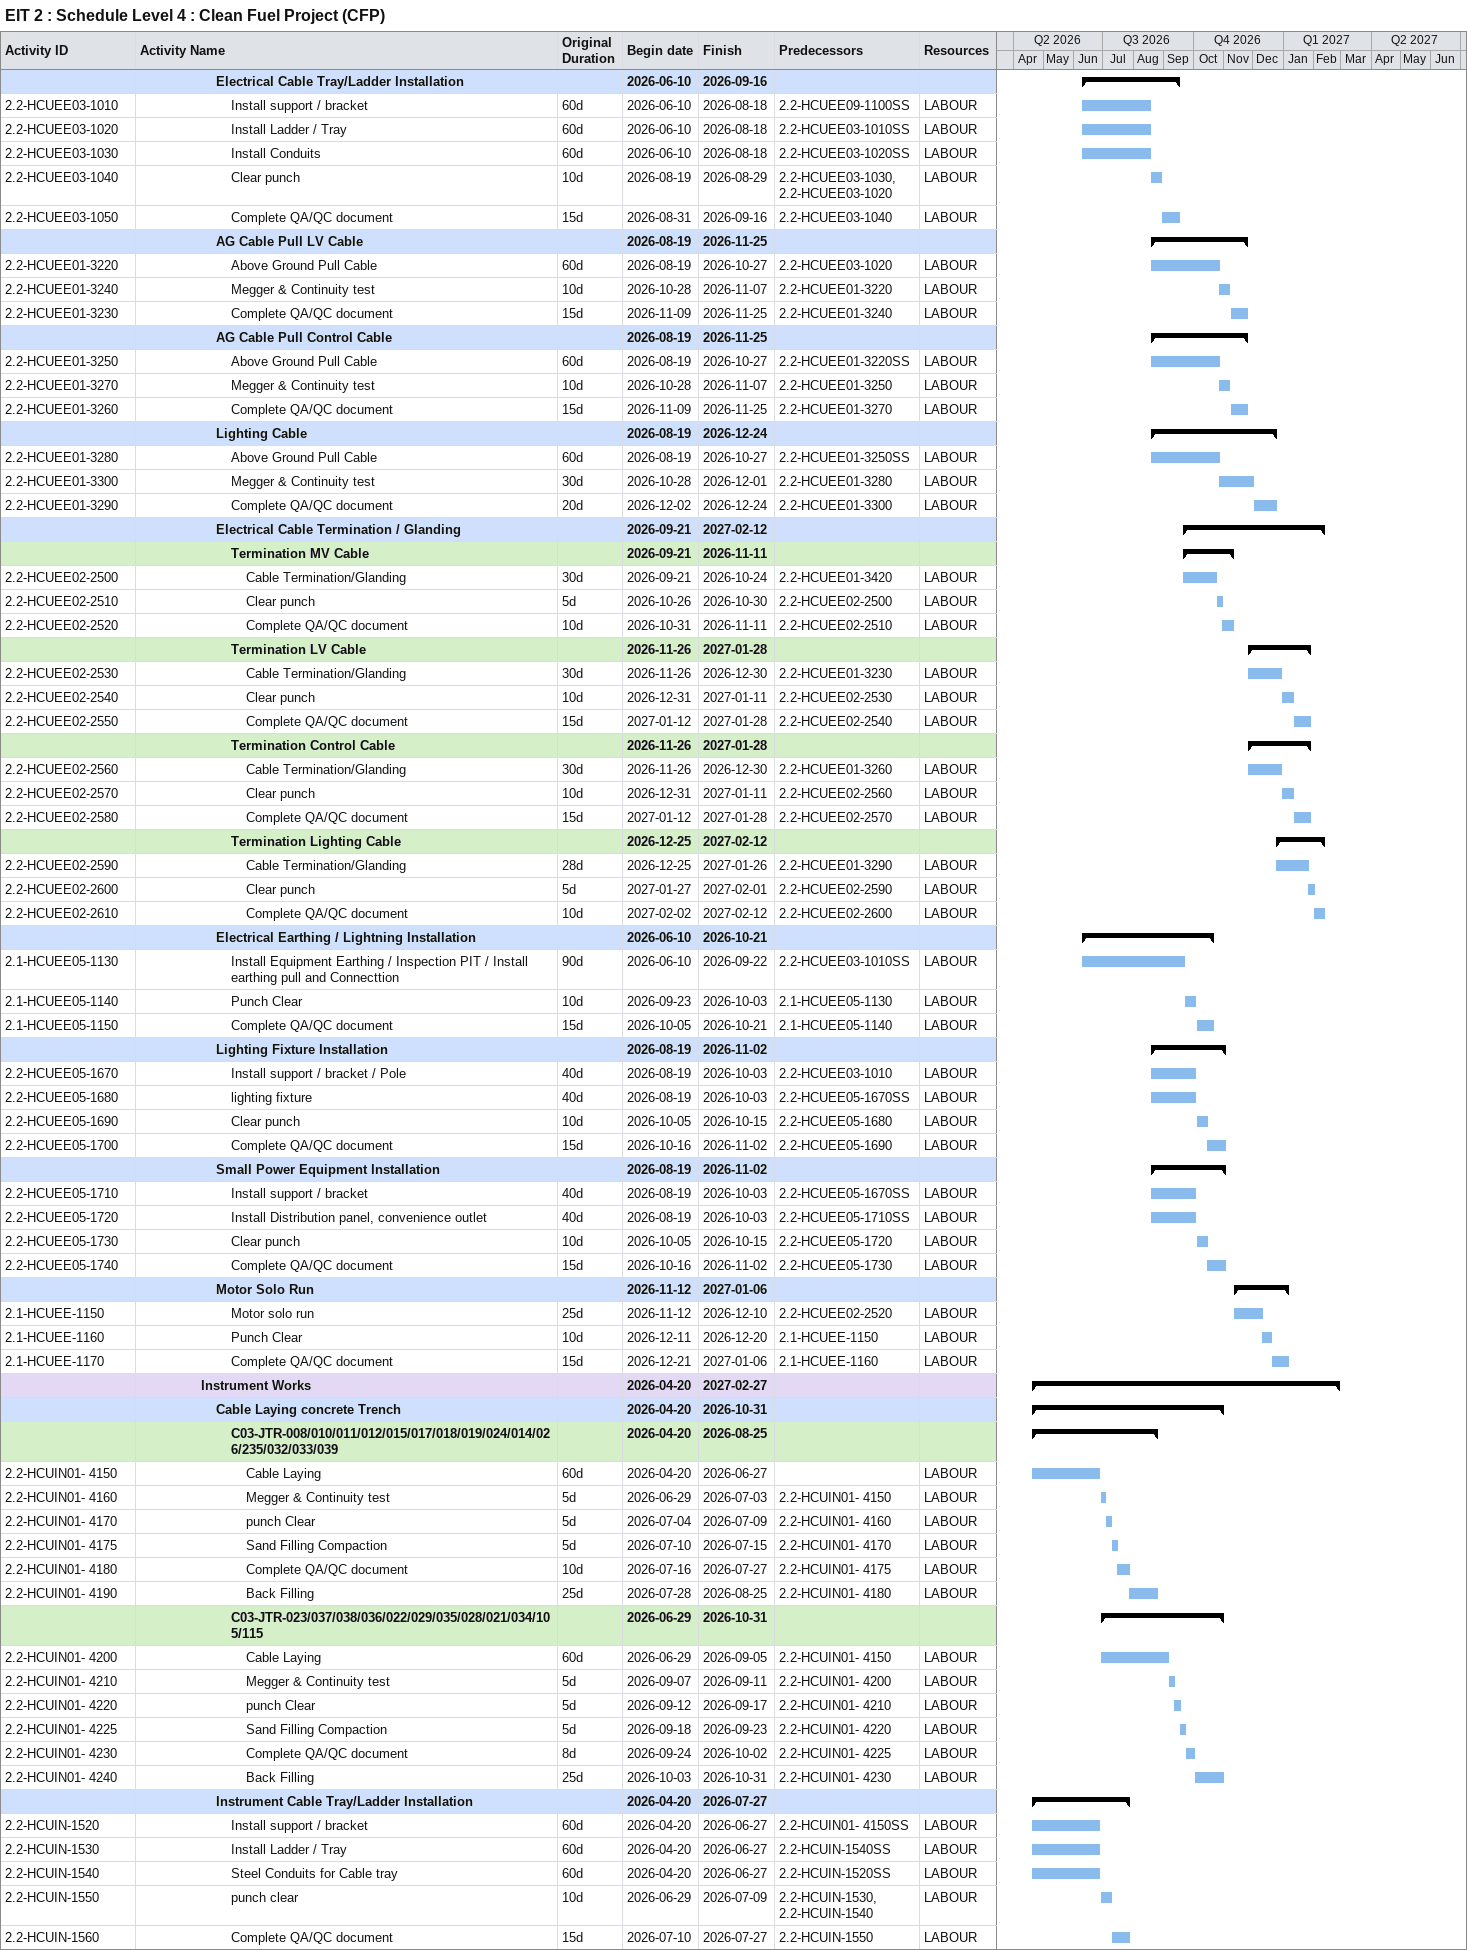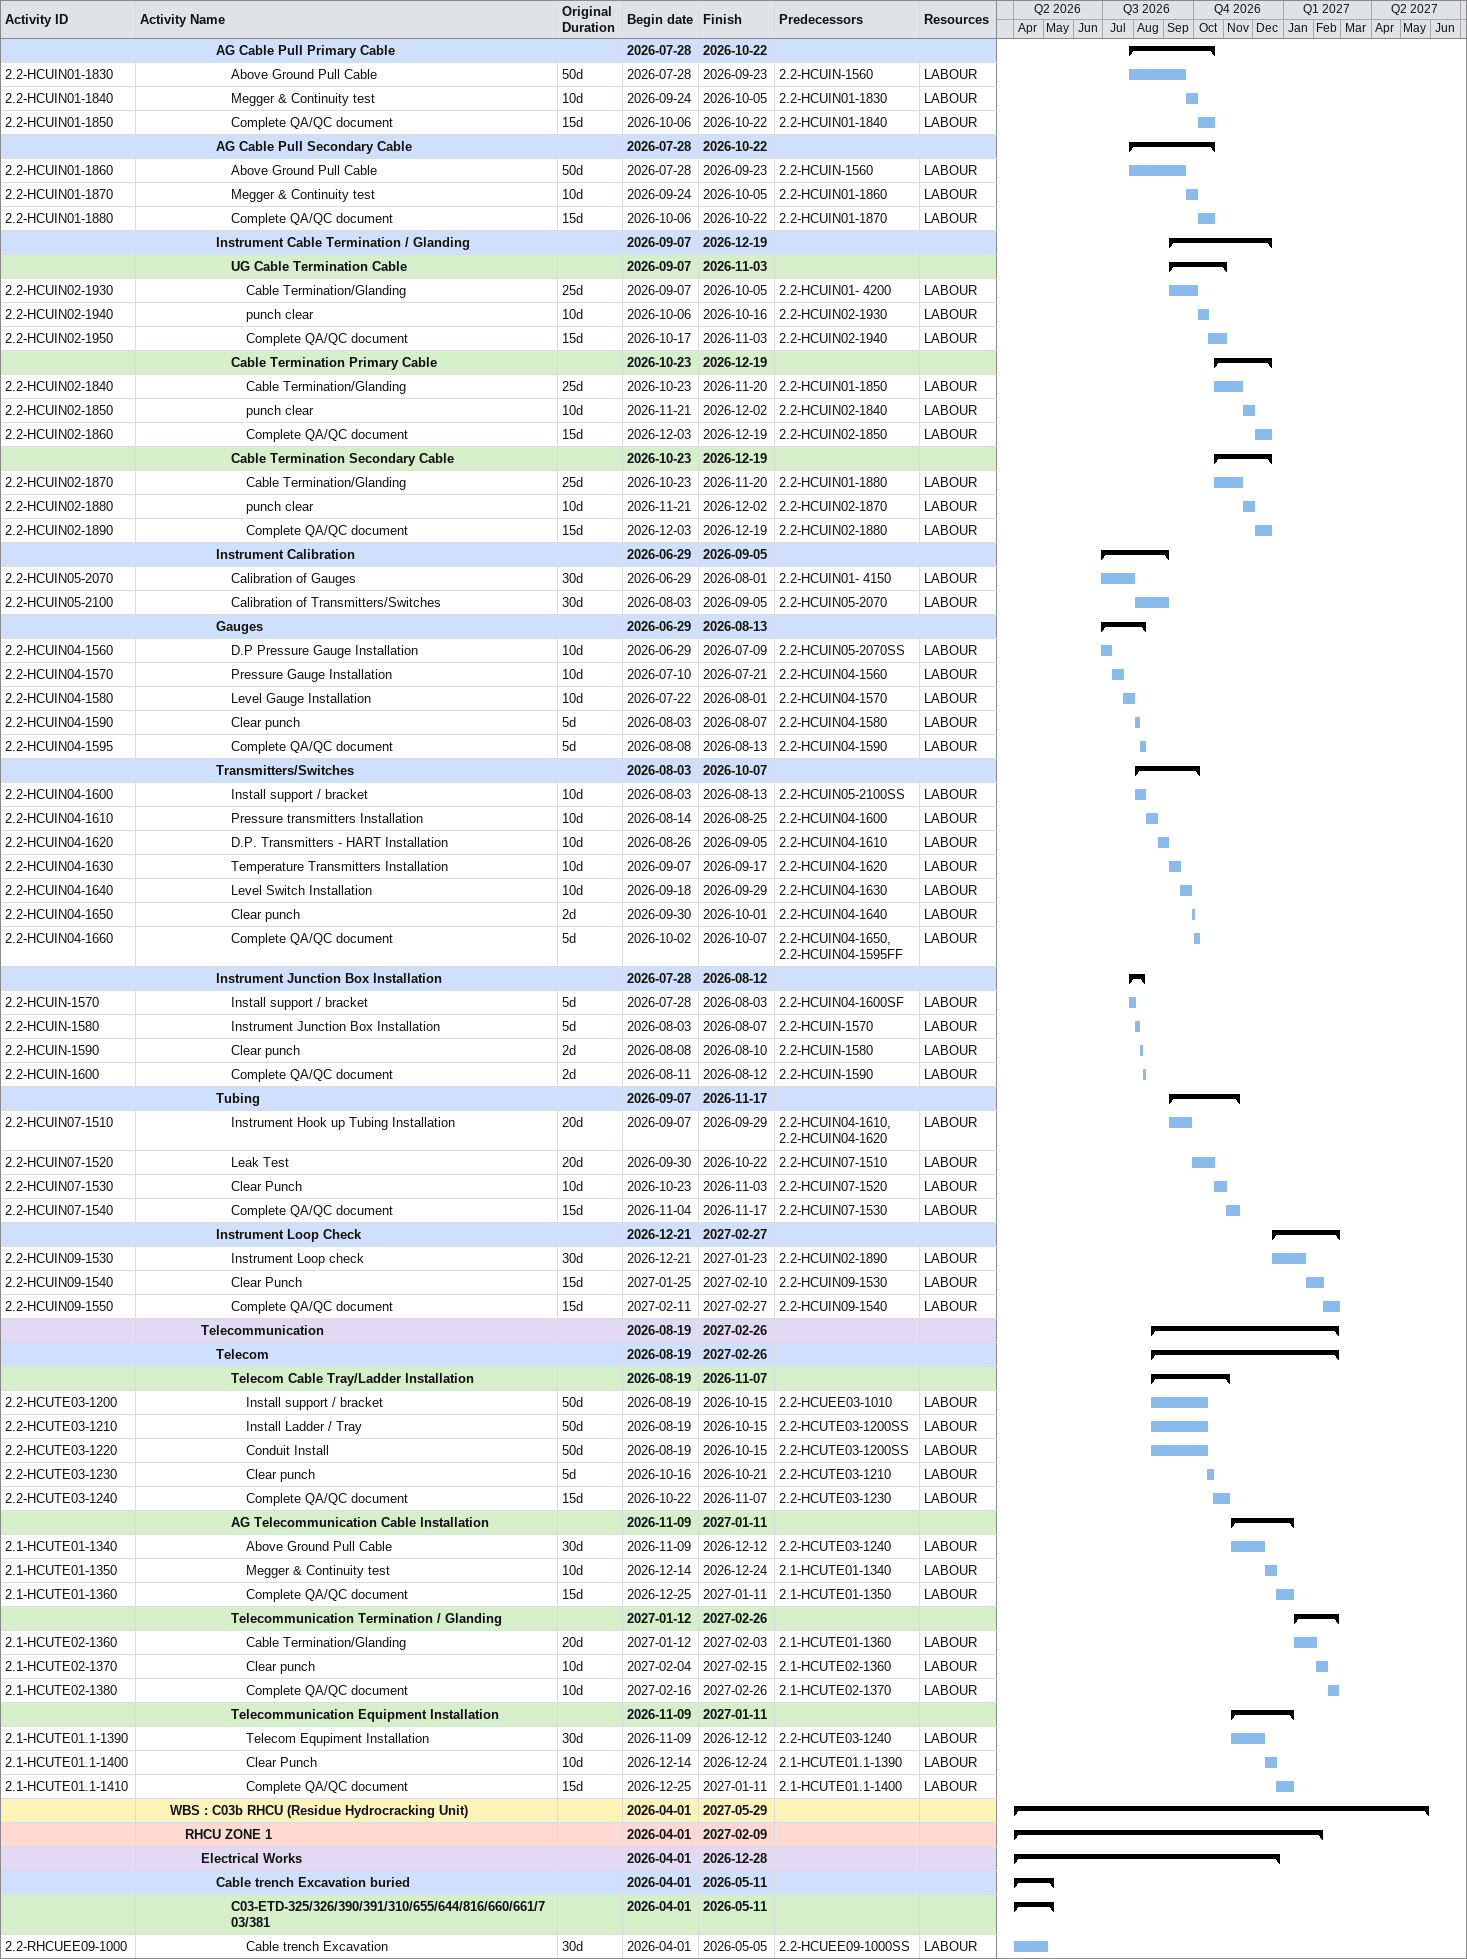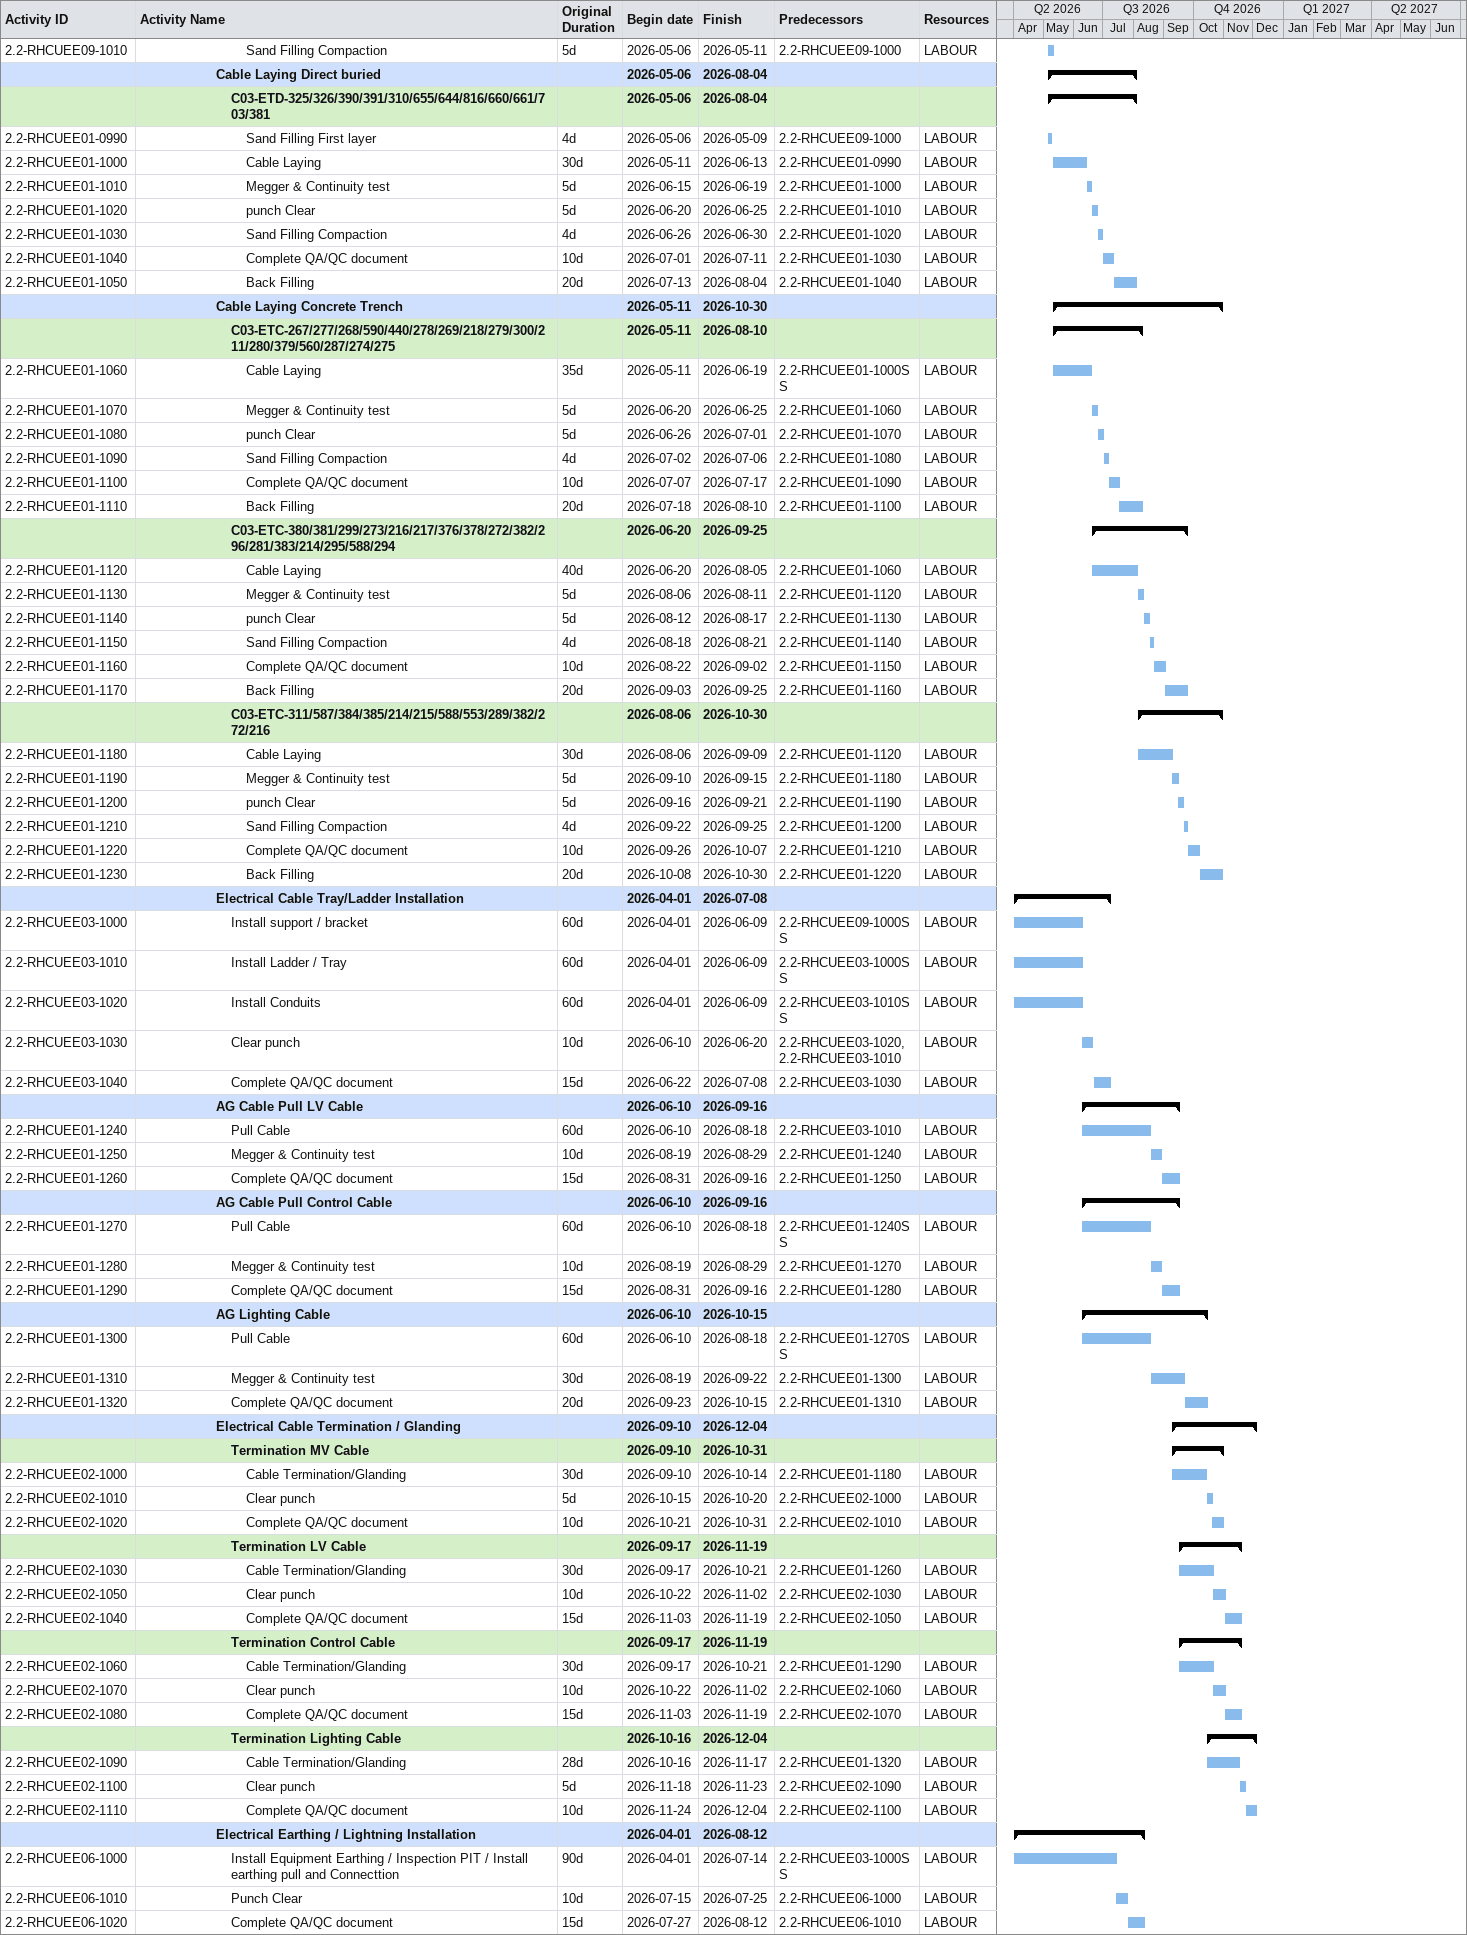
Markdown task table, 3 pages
EIT 2 : Schedule Level 4 : Clean Fuel Project (CFP)

| ID | Level | Task | Original duration | Start | Finish | Predecessors | Resources |
|---|---|---|---|---|---|---|---|
|  | 6 | **Electrical Cable Tray/Ladder Installation** |  | 2026-06-10 | 2026-09-16 |  |  |
| 2.2-HCUEE03-1010 | 7 | Install support / bracket | 60d | 2026-06-10 | 2026-08-18 | 2.2-HCUEE09-1100SS | LABOUR |
| 2.2-HCUEE03-1020 | 7 | Install Ladder / Tray | 60d | 2026-06-10 | 2026-08-18 | 2.2-HCUEE03-1010SS | LABOUR |
| 2.2-HCUEE03-1030 | 7 | Install Conduits | 60d | 2026-06-10 | 2026-08-18 | 2.2-HCUEE03-1020SS | LABOUR |
| 2.2-HCUEE03-1040 | 7 | Clear punch | 10d | 2026-08-19 | 2026-08-29 | 2.2-HCUEE03-1030, 2.2-HCUEE03-1020 | LABOUR |
| 2.2-HCUEE03-1050 | 7 | Complete QA/QC document | 15d | 2026-08-31 | 2026-09-16 | 2.2-HCUEE03-1040 | LABOUR |
|  | 6 | **AG Cable Pull LV Cable** |  | 2026-08-19 | 2026-11-25 |  |  |
| 2.2-HCUEE01-3220 | 7 | Above Ground Pull Cable | 60d | 2026-08-19 | 2026-10-27 | 2.2-HCUEE03-1020 | LABOUR |
| 2.2-HCUEE01-3240 | 7 | Megger & Continuity test | 10d | 2026-10-28 | 2026-11-07 | 2.2-HCUEE01-3220 | LABOUR |
| 2.2-HCUEE01-3230 | 7 | Complete QA/QC document | 15d | 2026-11-09 | 2026-11-25 | 2.2-HCUEE01-3240 | LABOUR |
|  | 6 | **AG Cable Pull Control Cable** |  | 2026-08-19 | 2026-11-25 |  |  |
| 2.2-HCUEE01-3250 | 7 | Above Ground Pull Cable | 60d | 2026-08-19 | 2026-10-27 | 2.2-HCUEE01-3220SS | LABOUR |
| 2.2-HCUEE01-3270 | 7 | Megger & Continuity test | 10d | 2026-10-28 | 2026-11-07 | 2.2-HCUEE01-3250 | LABOUR |
| 2.2-HCUEE01-3260 | 7 | Complete QA/QC document | 15d | 2026-11-09 | 2026-11-25 | 2.2-HCUEE01-3270 | LABOUR |
|  | 6 | **Lighting Cable** |  | 2026-08-19 | 2026-12-24 |  |  |
| 2.2-HCUEE01-3280 | 7 | Above Ground Pull Cable | 60d | 2026-08-19 | 2026-10-27 | 2.2-HCUEE01-3250SS | LABOUR |
| 2.2-HCUEE01-3300 | 7 | Megger & Continuity test | 30d | 2026-10-28 | 2026-12-01 | 2.2-HCUEE01-3280 | LABOUR |
| 2.2-HCUEE01-3290 | 7 | Complete QA/QC document | 20d | 2026-12-02 | 2026-12-24 | 2.2-HCUEE01-3300 | LABOUR |
|  | 6 | **Electrical Cable Termination / Glanding** |  | 2026-09-21 | 2027-02-12 |  |  |
|  | 7 | **Termination MV Cable** |  | 2026-09-21 | 2026-11-11 |  |  |
| 2.2-HCUEE02-2500 | 8 | Cable Termination/Glanding | 30d | 2026-09-21 | 2026-10-24 | 2.2-HCUEE01-3420 | LABOUR |
| 2.2-HCUEE02-2510 | 8 | Clear punch | 5d | 2026-10-26 | 2026-10-30 | 2.2-HCUEE02-2500 | LABOUR |
| 2.2-HCUEE02-2520 | 8 | Complete QA/QC document | 10d | 2026-10-31 | 2026-11-11 | 2.2-HCUEE02-2510 | LABOUR |
|  | 7 | **Termination LV Cable** |  | 2026-11-26 | 2027-01-28 |  |  |
| 2.2-HCUEE02-2530 | 8 | Cable Termination/Glanding | 30d | 2026-11-26 | 2026-12-30 | 2.2-HCUEE01-3230 | LABOUR |
| 2.2-HCUEE02-2540 | 8 | Clear punch | 10d | 2026-12-31 | 2027-01-11 | 2.2-HCUEE02-2530 | LABOUR |
| 2.2-HCUEE02-2550 | 8 | Complete QA/QC document | 15d | 2027-01-12 | 2027-01-28 | 2.2-HCUEE02-2540 | LABOUR |
|  | 7 | **Termination Control Cable** |  | 2026-11-26 | 2027-01-28 |  |  |
| 2.2-HCUEE02-2560 | 8 | Cable Termination/Glanding | 30d | 2026-11-26 | 2026-12-30 | 2.2-HCUEE01-3260 | LABOUR |
| 2.2-HCUEE02-2570 | 8 | Clear punch | 10d | 2026-12-31 | 2027-01-11 | 2.2-HCUEE02-2560 | LABOUR |
| 2.2-HCUEE02-2580 | 8 | Complete QA/QC document | 15d | 2027-01-12 | 2027-01-28 | 2.2-HCUEE02-2570 | LABOUR |
|  | 7 | **Termination Lighting Cable** |  | 2026-12-25 | 2027-02-12 |  |  |
| 2.2-HCUEE02-2590 | 8 | Cable Termination/Glanding | 28d | 2026-12-25 | 2027-01-26 | 2.2-HCUEE01-3290 | LABOUR |
| 2.2-HCUEE02-2600 | 8 | Clear punch | 5d | 2027-01-27 | 2027-02-01 | 2.2-HCUEE02-2590 | LABOUR |
| 2.2-HCUEE02-2610 | 8 | Complete QA/QC document | 10d | 2027-02-02 | 2027-02-12 | 2.2-HCUEE02-2600 | LABOUR |
|  | 6 | **Electrical Earthing / Lightning Installation** |  | 2026-06-10 | 2026-10-21 |  |  |
| 2.1-HCUEE05-1130 | 7 | Install Equipment Earthing / Inspection PIT / Install earthing pull and Connecttion | 90d | 2026-06-10 | 2026-09-22 | 2.2-HCUEE03-1010SS | LABOUR |
| 2.1-HCUEE05-1140 | 7 | Punch Clear | 10d | 2026-09-23 | 2026-10-03 | 2.1-HCUEE05-1130 | LABOUR |
| 2.1-HCUEE05-1150 | 7 | Complete QA/QC document | 15d | 2026-10-05 | 2026-10-21 | 2.1-HCUEE05-1140 | LABOUR |
|  | 6 | **Lighting Fixture Installation** |  | 2026-08-19 | 2026-11-02 |  |  |
| 2.2-HCUEE05-1670 | 7 | Install support / bracket / Pole | 40d | 2026-08-19 | 2026-10-03 | 2.2-HCUEE03-1010 | LABOUR |
| 2.2-HCUEE05-1680 | 7 | lighting fixture | 40d | 2026-08-19 | 2026-10-03 | 2.2-HCUEE05-1670SS | LABOUR |
| 2.2-HCUEE05-1690 | 7 | Clear punch | 10d | 2026-10-05 | 2026-10-15 | 2.2-HCUEE05-1680 | LABOUR |
| 2.2-HCUEE05-1700 | 7 | Complete QA/QC document | 15d | 2026-10-16 | 2026-11-02 | 2.2-HCUEE05-1690 | LABOUR |
|  | 6 | **Small Power Equipment Installation** |  | 2026-08-19 | 2026-11-02 |  |  |
| 2.2-HCUEE05-1710 | 7 | Install support / bracket | 40d | 2026-08-19 | 2026-10-03 | 2.2-HCUEE05-1670SS | LABOUR |
| 2.2-HCUEE05-1720 | 7 | Install Distribution panel, convenience outlet | 40d | 2026-08-19 | 2026-10-03 | 2.2-HCUEE05-1710SS | LABOUR |
| 2.2-HCUEE05-1730 | 7 | Clear punch | 10d | 2026-10-05 | 2026-10-15 | 2.2-HCUEE05-1720 | LABOUR |
| 2.2-HCUEE05-1740 | 7 | Complete QA/QC document | 15d | 2026-10-16 | 2026-11-02 | 2.2-HCUEE05-1730 | LABOUR |
|  | 6 | **Motor Solo Run** |  | 2026-11-12 | 2027-01-06 |  |  |
| 2.1-HCUEE-1150 | 7 | Motor solo run | 25d | 2026-11-12 | 2026-12-10 | 2.2-HCUEE02-2520 | LABOUR |
| 2.1-HCUEE-1160 | 7 | Punch Clear | 10d | 2026-12-11 | 2026-12-20 | 2.1-HCUEE-1150 | LABOUR |
| 2.1-HCUEE-1170 | 7 | Complete QA/QC document | 15d | 2026-12-21 | 2027-01-06 | 2.1-HCUEE-1160 | LABOUR |
|  | 5 | **Instrument Works** |  | 2026-04-20 | 2027-02-27 |  |  |
|  | 6 | **Cable Laying concrete Trench** |  | 2026-04-20 | 2026-10-31 |  |  |
|  | 7 | **C03-JTR-008/010/011/012/015/017/018/019/024/014/026/235/032/033/039** |  | 2026-04-20 | 2026-08-25 |  |  |
| 2.2-HCUIN01- 4150 | 8 | Cable Laying | 60d | 2026-04-20 | 2026-06-27 |  | LABOUR |
| 2.2-HCUIN01- 4160 | 8 | Megger & Continuity test | 5d | 2026-06-29 | 2026-07-03 | 2.2-HCUIN01- 4150 | LABOUR |
| 2.2-HCUIN01- 4170 | 8 | punch Clear | 5d | 2026-07-04 | 2026-07-09 | 2.2-HCUIN01- 4160 | LABOUR |
| 2.2-HCUIN01- 4175 | 8 | Sand Filling Compaction | 5d | 2026-07-10 | 2026-07-15 | 2.2-HCUIN01- 4170 | LABOUR |
| 2.2-HCUIN01- 4180 | 8 | Complete QA/QC document | 10d | 2026-07-16 | 2026-07-27 | 2.2-HCUIN01- 4175 | LABOUR |
| 2.2-HCUIN01- 4190 | 8 | Back Filling | 25d | 2026-07-28 | 2026-08-25 | 2.2-HCUIN01- 4180 | LABOUR |
|  | 7 | **C03-JTR-023/037/038/036/022/029/035/028/021/034/105/115** |  | 2026-06-29 | 2026-10-31 |  |  |
| 2.2-HCUIN01- 4200 | 8 | Cable Laying | 60d | 2026-06-29 | 2026-09-05 | 2.2-HCUIN01- 4150 | LABOUR |
| 2.2-HCUIN01- 4210 | 8 | Megger & Continuity test | 5d | 2026-09-07 | 2026-09-11 | 2.2-HCUIN01- 4200 | LABOUR |
| 2.2-HCUIN01- 4220 | 8 | punch Clear | 5d | 2026-09-12 | 2026-09-17 | 2.2-HCUIN01- 4210 | LABOUR |
| 2.2-HCUIN01- 4225 | 8 | Sand Filling Compaction | 5d | 2026-09-18 | 2026-09-23 | 2.2-HCUIN01- 4220 | LABOUR |
| 2.2-HCUIN01- 4230 | 8 | Complete QA/QC document | 8d | 2026-09-24 | 2026-10-02 | 2.2-HCUIN01- 4225 | LABOUR |
| 2.2-HCUIN01- 4240 | 8 | Back Filling | 25d | 2026-10-03 | 2026-10-31 | 2.2-HCUIN01- 4230 | LABOUR |
|  | 6 | **Instrument Cable Tray/Ladder Installation** |  | 2026-04-20 | 2026-07-27 |  |  |
| 2.2-HCUIN-1520 | 7 | Install support / bracket | 60d | 2026-04-20 | 2026-06-27 | 2.2-HCUIN01- 4150SS | LABOUR |
| 2.2-HCUIN-1530 | 7 | Install Ladder / Tray | 60d | 2026-04-20 | 2026-06-27 | 2.2-HCUIN-1540SS | LABOUR |
| 2.2-HCUIN-1540 | 7 | Steel Conduits for Cable tray | 60d | 2026-04-20 | 2026-06-27 | 2.2-HCUIN-1520SS | LABOUR |
| 2.2-HCUIN-1550 | 7 | punch clear | 10d | 2026-06-29 | 2026-07-09 | 2.2-HCUIN-1530, 2.2-HCUIN-1540 | LABOUR |
| 2.2-HCUIN-1560 | 7 | Complete QA/QC document | 15d | 2026-07-10 | 2026-07-27 | 2.2-HCUIN-1550 | LABOUR |
|  | 6 | **AG Cable Pull Primary Cable** |  | 2026-07-28 | 2026-10-22 |  |  |
| 2.2-HCUIN01-1830 | 7 | Above Ground Pull Cable | 50d | 2026-07-28 | 2026-09-23 | 2.2-HCUIN-1560 | LABOUR |
| 2.2-HCUIN01-1840 | 7 | Megger & Continuity test | 10d | 2026-09-24 | 2026-10-05 | 2.2-HCUIN01-1830 | LABOUR |
| 2.2-HCUIN01-1850 | 7 | Complete QA/QC document | 15d | 2026-10-06 | 2026-10-22 | 2.2-HCUIN01-1840 | LABOUR |
|  | 6 | **AG Cable Pull Secondary Cable** |  | 2026-07-28 | 2026-10-22 |  |  |
| 2.2-HCUIN01-1860 | 7 | Above Ground Pull Cable | 50d | 2026-07-28 | 2026-09-23 | 2.2-HCUIN-1560 | LABOUR |
| 2.2-HCUIN01-1870 | 7 | Megger & Continuity test | 10d | 2026-09-24 | 2026-10-05 | 2.2-HCUIN01-1860 | LABOUR |
| 2.2-HCUIN01-1880 | 7 | Complete QA/QC document | 15d | 2026-10-06 | 2026-10-22 | 2.2-HCUIN01-1870 | LABOUR |
|  | 6 | **Instrument Cable Termination / Glanding** |  | 2026-09-07 | 2026-12-19 |  |  |
|  | 7 | **UG Cable Termination Cable** |  | 2026-09-07 | 2026-11-03 |  |  |
| 2.2-HCUIN02-1930 | 8 | Cable Termination/Glanding | 25d | 2026-09-07 | 2026-10-05 | 2.2-HCUIN01- 4200 | LABOUR |
| 2.2-HCUIN02-1940 | 8 | punch clear | 10d | 2026-10-06 | 2026-10-16 | 2.2-HCUIN02-1930 | LABOUR |
| 2.2-HCUIN02-1950 | 8 | Complete QA/QC document | 15d | 2026-10-17 | 2026-11-03 | 2.2-HCUIN02-1940 | LABOUR |
|  | 7 | **Cable Termination Primary Cable** |  | 2026-10-23 | 2026-12-19 |  |  |
| 2.2-HCUIN02-1840 | 8 | Cable Termination/Glanding | 25d | 2026-10-23 | 2026-11-20 | 2.2-HCUIN01-1850 | LABOUR |
| 2.2-HCUIN02-1850 | 8 | punch clear | 10d | 2026-11-21 | 2026-12-02 | 2.2-HCUIN02-1840 | LABOUR |
| 2.2-HCUIN02-1860 | 8 | Complete QA/QC document | 15d | 2026-12-03 | 2026-12-19 | 2.2-HCUIN02-1850 | LABOUR |
|  | 7 | **Cable Termination Secondary Cable** |  | 2026-10-23 | 2026-12-19 |  |  |
| 2.2-HCUIN02-1870 | 8 | Cable Termination/Glanding | 25d | 2026-10-23 | 2026-11-20 | 2.2-HCUIN01-1880 | LABOUR |
| 2.2-HCUIN02-1880 | 8 | punch clear | 10d | 2026-11-21 | 2026-12-02 | 2.2-HCUIN02-1870 | LABOUR |
| 2.2-HCUIN02-1890 | 8 | Complete QA/QC document | 15d | 2026-12-03 | 2026-12-19 | 2.2-HCUIN02-1880 | LABOUR |
|  | 6 | **Instrument Calibration** |  | 2026-06-29 | 2026-09-05 |  |  |
| 2.2-HCUIN05-2070 | 7 | Calibration of Gauges | 30d | 2026-06-29 | 2026-08-01 | 2.2-HCUIN01- 4150 | LABOUR |
| 2.2-HCUIN05-2100 | 7 | Calibration of Transmitters/Switches | 30d | 2026-08-03 | 2026-09-05 | 2.2-HCUIN05-2070 | LABOUR |
|  | 6 | **Gauges** |  | 2026-06-29 | 2026-08-13 |  |  |
| 2.2-HCUIN04-1560 | 7 | D.P Pressure Gauge Installation | 10d | 2026-06-29 | 2026-07-09 | 2.2-HCUIN05-2070SS | LABOUR |
| 2.2-HCUIN04-1570 | 7 | Pressure Gauge Installation | 10d | 2026-07-10 | 2026-07-21 | 2.2-HCUIN04-1560 | LABOUR |
| 2.2-HCUIN04-1580 | 7 | Level Gauge Installation | 10d | 2026-07-22 | 2026-08-01 | 2.2-HCUIN04-1570 | LABOUR |
| 2.2-HCUIN04-1590 | 7 | Clear punch | 5d | 2026-08-03 | 2026-08-07 | 2.2-HCUIN04-1580 | LABOUR |
| 2.2-HCUIN04-1595 | 7 | Complete QA/QC document | 5d | 2026-08-08 | 2026-08-13 | 2.2-HCUIN04-1590 | LABOUR |
|  | 6 | **Transmitters/Switches** |  | 2026-08-03 | 2026-10-07 |  |  |
| 2.2-HCUIN04-1600 | 7 | Install support / bracket | 10d | 2026-08-03 | 2026-08-13 | 2.2-HCUIN05-2100SS | LABOUR |
| 2.2-HCUIN04-1610 | 7 | Pressure transmitters Installation | 10d | 2026-08-14 | 2026-08-25 | 2.2-HCUIN04-1600 | LABOUR |
| 2.2-HCUIN04-1620 | 7 | D.P. Transmitters - HART Installation | 10d | 2026-08-26 | 2026-09-05 | 2.2-HCUIN04-1610 | LABOUR |
| 2.2-HCUIN04-1630 | 7 | Temperature Transmitters Installation | 10d | 2026-09-07 | 2026-09-17 | 2.2-HCUIN04-1620 | LABOUR |
| 2.2-HCUIN04-1640 | 7 | Level Switch Installation | 10d | 2026-09-18 | 2026-09-29 | 2.2-HCUIN04-1630 | LABOUR |
| 2.2-HCUIN04-1650 | 7 | Clear punch | 2d | 2026-09-30 | 2026-10-01 | 2.2-HCUIN04-1640 | LABOUR |
| 2.2-HCUIN04-1660 | 7 | Complete QA/QC document | 5d | 2026-10-02 | 2026-10-07 | 2.2-HCUIN04-1650, 2.2-HCUIN04-1595FF | LABOUR |
|  | 6 | **Instrument Junction Box Installation** |  | 2026-07-28 | 2026-08-12 |  |  |
| 2.2-HCUIN-1570 | 7 | Install support / bracket | 5d | 2026-07-28 | 2026-08-03 | 2.2-HCUIN04-1600SF | LABOUR |
| 2.2-HCUIN-1580 | 7 | Instrument Junction Box Installation | 5d | 2026-08-03 | 2026-08-07 | 2.2-HCUIN-1570 | LABOUR |
| 2.2-HCUIN-1590 | 7 | Clear punch | 2d | 2026-08-08 | 2026-08-10 | 2.2-HCUIN-1580 | LABOUR |
| 2.2-HCUIN-1600 | 7 | Complete QA/QC document | 2d | 2026-08-11 | 2026-08-12 | 2.2-HCUIN-1590 | LABOUR |
|  | 6 | **Tubing** |  | 2026-09-07 | 2026-11-17 |  |  |
| 2.2-HCUIN07-1510 | 7 | Instrument Hook up Tubing Installation | 20d | 2026-09-07 | 2026-09-29 | 2.2-HCUIN04-1610, 2.2-HCUIN04-1620 | LABOUR |
| 2.2-HCUIN07-1520 | 7 | Leak Test | 20d | 2026-09-30 | 2026-10-22 | 2.2-HCUIN07-1510 | LABOUR |
| 2.2-HCUIN07-1530 | 7 | Clear Punch | 10d | 2026-10-23 | 2026-11-03 | 2.2-HCUIN07-1520 | LABOUR |
| 2.2-HCUIN07-1540 | 7 | Complete QA/QC document | 15d | 2026-11-04 | 2026-11-17 | 2.2-HCUIN07-1530 | LABOUR |
|  | 6 | **Instrument Loop Check** |  | 2026-12-21 | 2027-02-27 |  |  |
| 2.2-HCUIN09-1530 | 7 | Instrument Loop check | 30d | 2026-12-21 | 2027-01-23 | 2.2-HCUIN02-1890 | LABOUR |
| 2.2-HCUIN09-1540 | 7 | Clear Punch | 15d | 2027-01-25 | 2027-02-10 | 2.2-HCUIN09-1530 | LABOUR |
| 2.2-HCUIN09-1550 | 7 | Complete QA/QC document | 15d | 2027-02-11 | 2027-02-27 | 2.2-HCUIN09-1540 | LABOUR |
|  | 5 | **Telecommunication** |  | 2026-08-19 | 2027-02-26 |  |  |
|  | 6 | **Telecom** |  | 2026-08-19 | 2027-02-26 |  |  |
|  | 7 | **Telecom Cable Tray/Ladder Installation** |  | 2026-08-19 | 2026-11-07 |  |  |
| 2.2-HCUTE03-1200 | 8 | Install support / bracket | 50d | 2026-08-19 | 2026-10-15 | 2.2-HCUEE03-1010 | LABOUR |
| 2.2-HCUTE03-1210 | 8 | Install Ladder / Tray | 50d | 2026-08-19 | 2026-10-15 | 2.2-HCUTE03-1200SS | LABOUR |
| 2.2-HCUTE03-1220 | 8 | Conduit Install | 50d | 2026-08-19 | 2026-10-15 | 2.2-HCUTE03-1200SS | LABOUR |
| 2.2-HCUTE03-1230 | 8 | Clear punch | 5d | 2026-10-16 | 2026-10-21 | 2.2-HCUTE03-1210 | LABOUR |
| 2.2-HCUTE03-1240 | 8 | Complete QA/QC document | 15d | 2026-10-22 | 2026-11-07 | 2.2-HCUTE03-1230 | LABOUR |
|  | 7 | **AG Telecommunication Cable Installation** |  | 2026-11-09 | 2027-01-11 |  |  |
| 2.1-HCUTE01-1340 | 8 | Above Ground Pull Cable | 30d | 2026-11-09 | 2026-12-12 | 2.2-HCUTE03-1240 | LABOUR |
| 2.1-HCUTE01-1350 | 8 | Megger & Continuity test | 10d | 2026-12-14 | 2026-12-24 | 2.1-HCUTE01-1340 | LABOUR |
| 2.1-HCUTE01-1360 | 8 | Complete QA/QC document | 15d | 2026-12-25 | 2027-01-11 | 2.1-HCUTE01-1350 | LABOUR |
|  | 7 | **Telecommunication Termination / Glanding** |  | 2027-01-12 | 2027-02-26 |  |  |
| 2.1-HCUTE02-1360 | 8 | Cable Termination/Glanding | 20d | 2027-01-12 | 2027-02-03 | 2.1-HCUTE01-1360 | LABOUR |
| 2.1-HCUTE02-1370 | 8 | Clear punch | 10d | 2027-02-04 | 2027-02-15 | 2.1-HCUTE02-1360 | LABOUR |
| 2.1-HCUTE02-1380 | 8 | Complete QA/QC document | 10d | 2027-02-16 | 2027-02-26 | 2.1-HCUTE02-1370 | LABOUR |
|  | 7 | **Telecommunication Equipment Installation** |  | 2026-11-09 | 2027-01-11 |  |  |
| 2.1-HCUTE01.1-1390 | 8 | Telecom Equpiment Installation | 30d | 2026-11-09 | 2026-12-12 | 2.2-HCUTE03-1240 | LABOUR |
| 2.1-HCUTE01.1-1400 | 8 | Clear Punch | 10d | 2026-12-14 | 2026-12-24 | 2.1-HCUTE01.1-1390 | LABOUR |
| 2.1-HCUTE01.1-1410 | 8 | Complete QA/QC document | 15d | 2026-12-25 | 2027-01-11 | 2.1-HCUTE01.1-1400 | LABOUR |
|  | 3 | **WBS : C03b RHCU (Residue Hydrocracking Unit)** |  | 2026-04-01 | 2027-05-29 |  |  |
|  | 4 | **RHCU ZONE 1** |  | 2026-04-01 | 2027-02-09 |  |  |
|  | 5 | **Electrical Works** |  | 2026-04-01 | 2026-12-28 |  |  |
|  | 6 | **Cable trench Excavation buried** |  | 2026-04-01 | 2026-05-11 |  |  |
|  | 7 | **C03-ETD-325/326/390/391/310/655/644/816/660/661/703/381** |  | 2026-04-01 | 2026-05-11 |  |  |
| 2.2-RHCUEE09-1000 | 8 | Cable trench Excavation | 30d | 2026-04-01 | 2026-05-05 | 2.2-HCUEE09-1000SS | LABOUR |
| 2.2-RHCUEE09-1010 | 8 | Sand Filling Compaction | 5d | 2026-05-06 | 2026-05-11 | 2.2-RHCUEE09-1000 | LABOUR |
|  | 6 | **Cable Laying Direct buried** |  | 2026-05-06 | 2026-08-04 |  |  |
|  | 7 | **C03-ETD-325/326/390/391/310/655/644/816/660/661/703/381** |  | 2026-05-06 | 2026-08-04 |  |  |
| 2.2-RHCUEE01-0990 | 8 | Sand Filling First layer | 4d | 2026-05-06 | 2026-05-09 | 2.2-RHCUEE09-1000 | LABOUR |
| 2.2-RHCUEE01-1000 | 8 | Cable Laying | 30d | 2026-05-11 | 2026-06-13 | 2.2-RHCUEE01-0990 | LABOUR |
| 2.2-RHCUEE01-1010 | 8 | Megger & Continuity test | 5d | 2026-06-15 | 2026-06-19 | 2.2-RHCUEE01-1000 | LABOUR |
| 2.2-RHCUEE01-1020 | 8 | punch Clear | 5d | 2026-06-20 | 2026-06-25 | 2.2-RHCUEE01-1010 | LABOUR |
| 2.2-RHCUEE01-1030 | 8 | Sand Filling Compaction | 4d | 2026-06-26 | 2026-06-30 | 2.2-RHCUEE01-1020 | LABOUR |
| 2.2-RHCUEE01-1040 | 8 | Complete QA/QC document | 10d | 2026-07-01 | 2026-07-11 | 2.2-RHCUEE01-1030 | LABOUR |
| 2.2-RHCUEE01-1050 | 8 | Back Filling | 20d | 2026-07-13 | 2026-08-04 | 2.2-RHCUEE01-1040 | LABOUR |
|  | 6 | **Cable Laying Concrete Trench** |  | 2026-05-11 | 2026-10-30 |  |  |
|  | 7 | **C03-ETC-267/277/268/590/440/278/269/218/279/300/211/280/379/560/287/274/275** |  | 2026-05-11 | 2026-08-10 |  |  |
| 2.2-RHCUEE01-1060 | 8 | Cable Laying | 35d | 2026-05-11 | 2026-06-19 | 2.2-RHCUEE01-1000SS | LABOUR |
| 2.2-RHCUEE01-1070 | 8 | Megger & Continuity test | 5d | 2026-06-20 | 2026-06-25 | 2.2-RHCUEE01-1060 | LABOUR |
| 2.2-RHCUEE01-1080 | 8 | punch Clear | 5d | 2026-06-26 | 2026-07-01 | 2.2-RHCUEE01-1070 | LABOUR |
| 2.2-RHCUEE01-1090 | 8 | Sand Filling Compaction | 4d | 2026-07-02 | 2026-07-06 | 2.2-RHCUEE01-1080 | LABOUR |
| 2.2-RHCUEE01-1100 | 8 | Complete QA/QC document | 10d | 2026-07-07 | 2026-07-17 | 2.2-RHCUEE01-1090 | LABOUR |
| 2.2-RHCUEE01-1110 | 8 | Back Filling | 20d | 2026-07-18 | 2026-08-10 | 2.2-RHCUEE01-1100 | LABOUR |
|  | 7 | **C03-ETC-380/381/299/273/216/217/376/378/272/382/296/281/383/214/295/588/294** |  | 2026-06-20 | 2026-09-25 |  |  |
| 2.2-RHCUEE01-1120 | 8 | Cable Laying | 40d | 2026-06-20 | 2026-08-05 | 2.2-RHCUEE01-1060 | LABOUR |
| 2.2-RHCUEE01-1130 | 8 | Megger & Continuity test | 5d | 2026-08-06 | 2026-08-11 | 2.2-RHCUEE01-1120 | LABOUR |
| 2.2-RHCUEE01-1140 | 8 | punch Clear | 5d | 2026-08-12 | 2026-08-17 | 2.2-RHCUEE01-1130 | LABOUR |
| 2.2-RHCUEE01-1150 | 8 | Sand Filling Compaction | 4d | 2026-08-18 | 2026-08-21 | 2.2-RHCUEE01-1140 | LABOUR |
| 2.2-RHCUEE01-1160 | 8 | Complete QA/QC document | 10d | 2026-08-22 | 2026-09-02 | 2.2-RHCUEE01-1150 | LABOUR |
| 2.2-RHCUEE01-1170 | 8 | Back Filling | 20d | 2026-09-03 | 2026-09-25 | 2.2-RHCUEE01-1160 | LABOUR |
|  | 7 | **C03-ETC-311/587/384/385/214/215/588/553/289/382/272/216** |  | 2026-08-06 | 2026-10-30 |  |  |
| 2.2-RHCUEE01-1180 | 8 | Cable Laying | 30d | 2026-08-06 | 2026-09-09 | 2.2-RHCUEE01-1120 | LABOUR |
| 2.2-RHCUEE01-1190 | 8 | Megger & Continuity test | 5d | 2026-09-10 | 2026-09-15 | 2.2-RHCUEE01-1180 | LABOUR |
| 2.2-RHCUEE01-1200 | 8 | punch Clear | 5d | 2026-09-16 | 2026-09-21 | 2.2-RHCUEE01-1190 | LABOUR |
| 2.2-RHCUEE01-1210 | 8 | Sand Filling Compaction | 4d | 2026-09-22 | 2026-09-25 | 2.2-RHCUEE01-1200 | LABOUR |
| 2.2-RHCUEE01-1220 | 8 | Complete QA/QC document | 10d | 2026-09-26 | 2026-10-07 | 2.2-RHCUEE01-1210 | LABOUR |
| 2.2-RHCUEE01-1230 | 8 | Back Filling | 20d | 2026-10-08 | 2026-10-30 | 2.2-RHCUEE01-1220 | LABOUR |
|  | 6 | **Electrical Cable Tray/Ladder Installation** |  | 2026-04-01 | 2026-07-08 |  |  |
| 2.2-RHCUEE03-1000 | 7 | Install support / bracket | 60d | 2026-04-01 | 2026-06-09 | 2.2-RHCUEE09-1000SS | LABOUR |
| 2.2-RHCUEE03-1010 | 7 | Install Ladder / Tray | 60d | 2026-04-01 | 2026-06-09 | 2.2-RHCUEE03-1000SS | LABOUR |
| 2.2-RHCUEE03-1020 | 7 | Install Conduits | 60d | 2026-04-01 | 2026-06-09 | 2.2-RHCUEE03-1010SS | LABOUR |
| 2.2-RHCUEE03-1030 | 7 | Clear punch | 10d | 2026-06-10 | 2026-06-20 | 2.2-RHCUEE03-1020, 2.2-RHCUEE03-1010 | LABOUR |
| 2.2-RHCUEE03-1040 | 7 | Complete QA/QC document | 15d | 2026-06-22 | 2026-07-08 | 2.2-RHCUEE03-1030 | LABOUR |
|  | 6 | **AG Cable Pull LV Cable** |  | 2026-06-10 | 2026-09-16 |  |  |
| 2.2-RHCUEE01-1240 | 7 | Pull Cable | 60d | 2026-06-10 | 2026-08-18 | 2.2-RHCUEE03-1010 | LABOUR |
| 2.2-RHCUEE01-1250 | 7 | Megger & Continuity test | 10d | 2026-08-19 | 2026-08-29 | 2.2-RHCUEE01-1240 | LABOUR |
| 2.2-RHCUEE01-1260 | 7 | Complete QA/QC document | 15d | 2026-08-31 | 2026-09-16 | 2.2-RHCUEE01-1250 | LABOUR |
|  | 6 | **AG Cable Pull Control Cable** |  | 2026-06-10 | 2026-09-16 |  |  |
| 2.2-RHCUEE01-1270 | 7 | Pull Cable | 60d | 2026-06-10 | 2026-08-18 | 2.2-RHCUEE01-1240SS | LABOUR |
| 2.2-RHCUEE01-1280 | 7 | Megger & Continuity test | 10d | 2026-08-19 | 2026-08-29 | 2.2-RHCUEE01-1270 | LABOUR |
| 2.2-RHCUEE01-1290 | 7 | Complete QA/QC document | 15d | 2026-08-31 | 2026-09-16 | 2.2-RHCUEE01-1280 | LABOUR |
|  | 6 | **AG Lighting Cable** |  | 2026-06-10 | 2026-10-15 |  |  |
| 2.2-RHCUEE01-1300 | 7 | Pull Cable | 60d | 2026-06-10 | 2026-08-18 | 2.2-RHCUEE01-1270SS | LABOUR |
| 2.2-RHCUEE01-1310 | 7 | Megger & Continuity test | 30d | 2026-08-19 | 2026-09-22 | 2.2-RHCUEE01-1300 | LABOUR |
| 2.2-RHCUEE01-1320 | 7 | Complete QA/QC document | 20d | 2026-09-23 | 2026-10-15 | 2.2-RHCUEE01-1310 | LABOUR |
|  | 6 | **Electrical Cable Termination / Glanding** |  | 2026-09-10 | 2026-12-04 |  |  |
|  | 7 | **Termination MV Cable** |  | 2026-09-10 | 2026-10-31 |  |  |
| 2.2-RHCUEE02-1000 | 8 | Cable Termination/Glanding | 30d | 2026-09-10 | 2026-10-14 | 2.2-RHCUEE01-1180 | LABOUR |
| 2.2-RHCUEE02-1010 | 8 | Clear punch | 5d | 2026-10-15 | 2026-10-20 | 2.2-RHCUEE02-1000 | LABOUR |
| 2.2-RHCUEE02-1020 | 8 | Complete QA/QC document | 10d | 2026-10-21 | 2026-10-31 | 2.2-RHCUEE02-1010 | LABOUR |
|  | 7 | **Termination LV Cable** |  | 2026-09-17 | 2026-11-19 |  |  |
| 2.2-RHCUEE02-1030 | 8 | Cable Termination/Glanding | 30d | 2026-09-17 | 2026-10-21 | 2.2-RHCUEE01-1260 | LABOUR |
| 2.2-RHCUEE02-1050 | 8 | Clear punch | 10d | 2026-10-22 | 2026-11-02 | 2.2-RHCUEE02-1030 | LABOUR |
| 2.2-RHCUEE02-1040 | 8 | Complete QA/QC document | 15d | 2026-11-03 | 2026-11-19 | 2.2-RHCUEE02-1050 | LABOUR |
|  | 7 | **Termination Control Cable** |  | 2026-09-17 | 2026-11-19 |  |  |
| 2.2-RHCUEE02-1060 | 8 | Cable Termination/Glanding | 30d | 2026-09-17 | 2026-10-21 | 2.2-RHCUEE01-1290 | LABOUR |
| 2.2-RHCUEE02-1070 | 8 | Clear punch | 10d | 2026-10-22 | 2026-11-02 | 2.2-RHCUEE02-1060 | LABOUR |
| 2.2-RHCUEE02-1080 | 8 | Complete QA/QC document | 15d | 2026-11-03 | 2026-11-19 | 2.2-RHCUEE02-1070 | LABOUR |
|  | 7 | **Termination Lighting Cable** |  | 2026-10-16 | 2026-12-04 |  |  |
| 2.2-RHCUEE02-1090 | 8 | Cable Termination/Glanding | 28d | 2026-10-16 | 2026-11-17 | 2.2-RHCUEE01-1320 | LABOUR |
| 2.2-RHCUEE02-1100 | 8 | Clear punch | 5d | 2026-11-18 | 2026-11-23 | 2.2-RHCUEE02-1090 | LABOUR |
| 2.2-RHCUEE02-1110 | 8 | Complete QA/QC document | 10d | 2026-11-24 | 2026-12-04 | 2.2-RHCUEE02-1100 | LABOUR |
|  | 6 | **Electrical Earthing / Lightning Installation** |  | 2026-04-01 | 2026-08-12 |  |  |
| 2.2-RHCUEE06-1000 | 7 | Install Equipment Earthing / Inspection PIT / Install earthing pull and Connecttion | 90d | 2026-04-01 | 2026-07-14 | 2.2-RHCUEE03-1000SS | LABOUR |
| 2.2-RHCUEE06-1010 | 7 | Punch Clear | 10d | 2026-07-15 | 2026-07-25 | 2.2-RHCUEE06-1000 | LABOUR |
| 2.2-RHCUEE06-1020 | 7 | Complete QA/QC document | 15d | 2026-07-27 | 2026-08-12 | 2.2-RHCUEE06-1010 | LABOUR |
